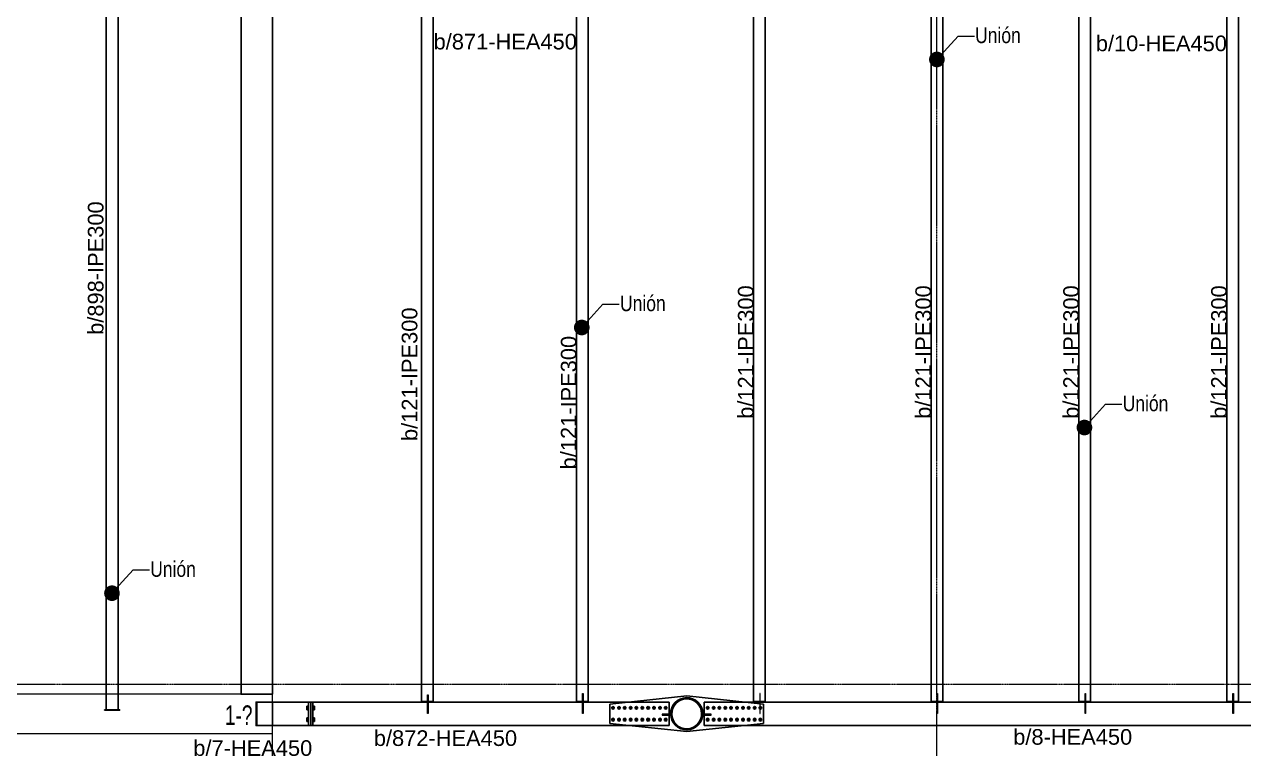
# Model space of a CAD drawing. Header units: millimetres. Extents: x -158 to 97215, y -53820 to 8373.
# Drawn here: x 72561 to 88157, y -43030 to -33761 of the extents above; entities that cross this region are included whole.
import ezdxf
from ezdxf.enums import TextEntityAlignment as Align

# ---------------------------------------------------------------- set-up
doc = ezdxf.new("R2010")
doc.units = ezdxf.units.MM
doc.header["$LTSCALE"] = 0.8
doc.linetypes.add('Grid Line', pattern=[3.33375, 1.905, -0.47625, 0.47625, -0.47625])
for name, color, linetype, lineweight in [('E_COLUMNAS-1', 1, 'Continuous', 25), ('E_EJES-1', 8, 'Grid Line', 9), ('E_TEXTO', 3, 'Continuous', 9), ('E_VIGAS-1', 254, 'Continuous', 25), ('E_VIGAS-2', 5, 'Continuous', 25), ('I-WALL-1', 2, 'Continuous', 18), ('P-PLATINA', 6, 'Continuous', 15)]:
    doc.layers.add(name, color=color, linetype=linetype, lineweight=lineweight)
doc.layers.add('VIGAS', color=8, linetype='Continuous')
doc.styles.add('CX', font='ARIALUNI.ttf', dxfattribs={"width": 0.8, "height": 300})
doc.styles.add('VERDANA', font='arial.ttf')

# ---------------------------------------------------------------- blocks, each defined once
blk = doc.blocks.new('CX')
at = {"layer": 'E_TEXTO', "color": 3, "style": 'CX', "width": 0.7}
blk.add_attdef('CX', text='', height=200, dxfattribs=at).set_placement((0, 0), align=Align.MIDDLE_CENTER)

msp = doc.modelspace()

# ---------------------------------------------------------------- linework, layer by layer
at = {"color": 1, "linetype": 'Continuous'}
for centre, radius, start, end in [((80090.2, -42509), 11.5, 18.00408, 198.00408), ((80090.2, -42509), 11.5, 198.00408, 18.00408), ((80090.2, -42509), 10, 90.00408, 270.00408), ((80090.2, -42509), 10, 270.00408, 90.00408), ((80165.2, -42509), 11.5, 18.00408, 198.00408), ((80165.2, -42509), 11.5, 198.00408, 18.00408), ((80165.2, -42509), 10, 90.00408, 270.00408), ((80165.2, -42509), 10, 270.00408, 90.00408), ((80240.2, -42509), 11.5, 18.00408, 198.00408), ((80240.2, -42509), 11.5, 198.00408, 18.00408), ((80240.2, -42509), 10, 90.00408, 270.00408), ((80240.2, -42509), 10, 270.00408, 90.00408), ((80315.2, -42509), 11.5, 18.00408, 198.00408), ((80315.2, -42509), 11.5, 198.00408, 18.00408), ((80315.2, -42509), 10, 90.00408, 270.00408), ((80315.2, -42509), 10, 270.00408, 90.00408), ((80390.2, -42509), 11.5, 18.00408, 198.00408), ((80390.2, -42509), 11.5, 198.00408, 18.00408), ((80390.2, -42509), 10, 90.00408, 270.00408), ((80390.2, -42509), 10, 270.00408, 90.00408), ((80465.2, -42509), 11.5, 18.00408, 198.00408), ((80465.2, -42509), 11.5, 198.00408, 18.00408), ((80465.2, -42509), 10, 90.00408, 270.00408), ((80465.2, -42509), 10, 270.00408, 90.00408), ((80540.2, -42509), 11.5, 18.00408, 198.00408), ((80540.2, -42509), 11.5, 198.00408, 18.00408), ((80540.2, -42509), 10, 90.00408, 270.00408), ((80540.2, -42509), 10, 270.00408, 90.00408), ((80615.2, -42509), 11.5, 18.00408, 198.00408), ((80615.2, -42509), 11.5, 198.00408, 18.00408), ((80615.2, -42509), 10, 90.00408, 270.00408), ((80615.2, -42509), 10, 270.00408, 90.00408), ((80690.2, -42509), 11.5, 18.00408, 198.00408), ((80690.2, -42509), 11.5, 198.00408, 18.00408), ((80690.2, -42509), 10, 90.00408, 270.00408), ((80690.2, -42509), 10, 270.00408, 90.00408), ((80765.2, -42509), 11.5, 18.00408, 198.00408), ((80765.2, -42509), 11.5, 198.00408, 18.00408), ((80765.2, -42509), 10, 90.00408, 270.00408), ((80765.2, -42509), 10, 270.00408, 90.00408), ((81301.2, -42509), 11.5, 18, 198), ((81301.2, -42509), 11.5, 198, 18), ((81301.2, -42509), 10, 90, 270), ((81301.2, -42509), 10, 270, 90), ((81376.2, -42509), 11.5, 18, 198), ((81376.2, -42509), 11.5, 198, 18), ((81376.2, -42509), 10, 90, 270), ((81376.2, -42509), 10, 270, 90), ((81451.2, -42509), 11.5, 18, 198), ((81451.2, -42509), 11.5, 198, 18), ((81451.2, -42509), 10, 90, 270), ((81451.2, -42509), 10, 270, 90), ((81526.2, -42509), 11.5, 18, 198), ((81526.2, -42509), 11.5, 198, 18), ((81526.2, -42509), 10, 90, 270), ((81526.2, -42509), 10, 270, 90), ((81601.2, -42509), 11.5, 18, 198), ((81601.2, -42509), 11.5, 198, 18), ((81601.2, -42509), 10, 90, 270), ((81601.2, -42509), 10, 270, 90), ((81676.2, -42509), 11.5, 18, 198), ((81676.2, -42509), 11.5, 198, 18), ((81676.2, -42509), 10, 90, 270), ((81676.2, -42509), 10, 270, 90), ((81751.2, -42509), 11.5, 18, 198), ((81751.2, -42509), 11.5, 198, 18), ((81751.2, -42509), 10, 90, 270), ((81751.2, -42509), 10, 270, 90), ((81826.2, -42509), 11.5, 18, 198), ((81826.2, -42509), 11.5, 198, 18), ((81826.2, -42509), 10, 90, 270), ((81826.2, -42509), 10, 270, 90), ((81901.2, -42509), 11.5, 18, 198), ((81901.2, -42509), 11.5, 198, 18), ((81901.2, -42509), 10, 90, 270), ((81901.2, -42509), 10, 270, 90), ((81976.2, -42509), 11.5, 18, 198), ((81976.2, -42509), 11.5, 198, 18), ((81976.2, -42509), 10, 90, 270), ((81976.2, -42509), 10, 270, 90), ((80090.2, -42659), 11.5, 18.00408, 198.00408), ((80090.2, -42659), 11.5, 198.00408, 18.00408), ((80090.2, -42659), 10, 90.00408, 270.00408), ((80090.2, -42659), 10, 270.00408, 90.00408), ((80165.2, -42659), 11.5, 18.00408, 198.00408), ((80165.2, -42659), 11.5, 198.00408, 18.00408), ((80165.2, -42659), 10, 90.00408, 270.00408), ((80165.2, -42659), 10, 270.00408, 90.00408), ((80240.2, -42659), 11.5, 18.00408, 198.00408), ((80240.2, -42659), 11.5, 198.00408, 18.00408), ((80240.2, -42659), 10, 90.00408, 270.00408), ((80240.2, -42659), 10, 270.00408, 90.00408), ((80315.2, -42659), 11.5, 18.00408, 198.00408), ((80315.2, -42659), 11.5, 198.00408, 18.00408), ((80315.2, -42659), 10, 90.00408, 270.00408), ((80315.2, -42659), 10, 270.00408, 90.00408), ((80390.2, -42659), 11.5, 18.00408, 198.00408), ((80390.2, -42659), 11.5, 198.00408, 18.00408), ((80390.2, -42659), 10, 90.00408, 270.00408), ((80390.2, -42659), 10, 270.00408, 90.00408), ((80465.2, -42659), 11.5, 18.00408, 198.00408), ((80465.2, -42659), 11.5, 198.00408, 18.00408), ((80465.2, -42659), 10, 90.00408, 270.00408), ((80465.2, -42659), 10, 270.00408, 90.00408), ((80540.2, -42659), 11.5, 18.00408, 198.00408), ((80540.2, -42659), 11.5, 198.00408, 18.00408), ((80540.2, -42659), 10, 90.00408, 270.00408), ((80540.2, -42659), 10, 270.00408, 90.00408), ((80615.2, -42659), 11.5, 18.00408, 198.00408), ((80615.2, -42659), 11.5, 198.00408, 18.00408), ((80615.2, -42659), 10, 90.00408, 270.00408), ((80615.2, -42659), 10, 270.00408, 90.00408), ((80690.2, -42659), 11.5, 18.00408, 198.00408), ((80690.2, -42659), 11.5, 198.00408, 18.00408), ((80690.2, -42659), 10, 90.00408, 270.00408), ((80690.2, -42659), 10, 270.00408, 90.00408), ((80765.2, -42659), 11.5, 18.00408, 198.00408), ((80765.2, -42659), 11.5, 198.00408, 18.00408), ((80765.2, -42659), 10, 90.00408, 270.00408), ((80765.2, -42659), 10, 270.00408, 90.00408), ((81301.2, -42659), 11.5, 18, 198), ((81301.2, -42659), 11.5, 198, 18), ((81301.2, -42659), 10, 90, 270), ((81301.2, -42659), 10, 270, 90), ((81376.2, -42659), 11.5, 18, 198), ((81376.2, -42659), 11.5, 198, 18), ((81376.2, -42659), 10, 90, 270), ((81376.2, -42659), 10, 270, 90), ((81451.2, -42659), 11.5, 18, 198), ((81451.2, -42659), 11.5, 198, 18), ((81451.2, -42659), 10, 90, 270), ((81451.2, -42659), 10, 270, 90), ((81526.2, -42659), 11.5, 18, 198), ((81526.2, -42659), 11.5, 198, 18), ((81526.2, -42659), 10, 90, 270), ((81526.2, -42659), 10, 270, 90), ((81601.2, -42659), 11.5, 18, 198), ((81601.2, -42659), 11.5, 198, 18), ((81601.2, -42659), 10, 90, 270), ((81601.2, -42659), 10, 270, 90), ((81676.2, -42659), 11.5, 18, 198), ((81676.2, -42659), 11.5, 198, 18), ((81676.2, -42659), 10, 90, 270), ((81676.2, -42659), 10, 270, 90), ((81751.2, -42659), 11.5, 18, 198), ((81751.2, -42659), 11.5, 198, 18), ((81751.2, -42659), 10, 90, 270), ((81751.2, -42659), 10, 270, 90), ((81826.2, -42659), 11.5, 18, 198), ((81826.2, -42659), 11.5, 198, 18), ((81826.2, -42659), 10, 90, 270), ((81826.2, -42659), 10, 270, 90), ((81901.2, -42659), 11.5, 18, 198), ((81901.2, -42659), 11.5, 198, 18), ((81901.2, -42659), 10, 90, 270), ((81901.2, -42659), 10, 270, 90), ((81976.2, -42659), 11.5, 18, 198), ((81976.2, -42659), 11.5, 198, 18), ((81976.2, -42659), 10, 90, 270), ((81976.2, -42659), 10, 270, 90)]:
    msp.add_arc(centre, radius, start, end, dxfattribs=at)
at = {"layer": 'E_COLUMNAS-1'}
for centre, radius, start, end in [((81033.2, -42582.7), 206, 80, 260), ((81033.2, -42582.7), 206, 80, 260), ((81033.2, -42584.3), 203, 10, 190), ((81033.2, -42584.3), 191, 350, 170), ((81033.2, -42582.7), 206, 260, 80), ((81033.2, -42582.7), 206, 260, 80), ((81033.2, -42584.3), 203, 190, 10), ((81033.2, -42584.3), 191, 170, 350)]:
    msp.add_arc(centre, radius, start, end, dxfattribs=at)
at = {"layer": 'E_EJES-1'}
for p, q in [((75733.3, -52920), (75733.3, -22429.9)), ((84233.3, -52920), (84233.3, -22429.9)), ((2836.9, -42204.7), (96315.4, -42204.7))]:
    msp.add_line(p, q, dxfattribs=at)
at = {"layer": 'E_TEXTO', "color": 4}
for p, q in [((84233.3, -34210.4), (84503.8, -33912.4)), ((84503.8, -33912.4), (84713.6, -33912.4)), ((79690.9, -37640.4), (79961.5, -37342.4)), ((79961.5, -37342.4), (80171.2, -37342.4)), ((86120.9, -38920.4), (86391.5, -38622.4)), ((86391.5, -38622.4), (86601.2, -38622.4)), ((73680.9, -41040.4), (73951.5, -40742.4)), ((73951.5, -40742.4), (74161.2, -40742.4))]:
    msp.add_line(p, q, dxfattribs=at)
at = {"layer": 'E_TEXTO', "color": 4, "const_width": 100}
for points in [[(84183.3, -34210.4, 1), (84283.3, -34210.4, 1)], [(79640.9, -37640.4, 1), (79740.9, -37640.4, 1)], [(86070.9, -38920.4, 1), (86170.9, -38920.4, 1)], [(73630.9, -41040.4, 1), (73730.9, -41040.4, 1)]]:
    msp.add_lwpolyline(points, format="xyb", close=True, dxfattribs=at)
at = {"layer": 'E_VIGAS-1', "color": 30, "true_color": 0xf26722}
msp.add_lwpolyline([(75733.3, -33574.5), (75733.4, -42334.5), (75333.5, -42334.5), (75333.5, -33574.5), (75733.5, -33574.5)], dxfattribs=at)
at = {"layer": 'E_VIGAS-2', "color": 30, "true_color": 0xf26722}
msp.add_lwpolyline([(75733.5, -33574.5), (75733.5, -42334.5), (75333.5, -42334.5), (75333.5, -33574.5)], close=True, dxfattribs=at)
at = {"layer": 'I-WALL-1', "color": 40, "true_color": 0xf8d731}
msp.add_lwpolyline([(75733.5, -33074.5), (67233.5, -33074.5), (67233.5, -33574.5), (71633.5, -33574.5), (71633.5, -42334.5), (67233.5, -42334.5), (67233.5, -42834.5), (75733.5, -42834.5), (75733.5, -42334.5), (72033.5, -42334.5), (72033.5, -33574.5), (75733.5, -33574.5)], close=True, dxfattribs=at)
at = {"layer": 'P-PLATINA'}
for p, q in [((77719.3, -42414.6), (77725.3, -42414.6)), ((77719.3, -42553.8), (77725.3, -42553.8)), ((79702.1, -42553.8), (79708.1, -42553.8)), ((81967.1, -42553.8), (81973.1, -42553.8)), ((86128.5, -42553.8), (86134.5, -42553.8)), ((88020.2, -42553.8), (88026.2, -42553.8))]:
    msp.add_line(p, q, dxfattribs=at)
for points in [[(77719.3, -42434.6), (77719.3, -42424.6), (77719.3, -42339.6), (77725.3, -42339.6), (77725.3, -42424.6), (77725.3, -42434.6)], [(81973.1, -42578.8), (81973.1, -42434.5), (81973.1, -42424.5), (81973.1, -42324.5), (81967.1, -42324.5), (81967.1, -42424.5), (81967.1, -42434.5), (81967.1, -42578.8)], [(77725.3, -42434.6), (77725.3, -42578.8), (77719.3, -42578.8), (77719.3, -42434.6)]]:
    msp.add_lwpolyline(points, dxfattribs=at)
for points in [[(79702.1, -42324.5), (79708.1, -42324.5), (79708.1, -42424.5), (79708.1, -42434.5), (79708.1, -42578.8), (79702.1, -42578.8), (79702.1, -42434.5), (79702.1, -42424.5)], [(84236.8, -42324.5), (84242.8, -42324.5), (84242.8, -42424.5), (84242.8, -42434.5), (84242.8, -42578.8), (84236.8, -42578.8), (84236.8, -42434.5), (84236.8, -42424.5)], [(86128.5, -42324.5), (86134.5, -42324.5), (86134.5, -42424.5), (86134.5, -42434.5), (86134.5, -42578.8), (86128.5, -42578.8), (86128.5, -42434.5), (86128.5, -42424.5)], [(88020.2, -42324.5), (88026.2, -42324.5), (88026.2, -42424.5), (88026.2, -42434.5), (88026.2, -42578.8), (88020.2, -42578.8), (88020.2, -42434.5), (88020.2, -42424.5)], [(80830.2, -42600.3), (80830.2, -42590.3), (80827.9, -42590.3), (80720.2, -42590.3), (80720.2, -42600.3), (80828.8, -42600.3)], [(81236.2, -42590.3), (81236.2, -42600.3), (81237.7, -42600.3), (81346.2, -42600.3), (81346.2, -42590.3), (81238.6, -42590.3)]]:
    msp.add_lwpolyline(points, close=True, dxfattribs=at)
at = {"layer": 'VIGAS'}
for p, q in [((77640.8, -42424.6), (77640.8, -33484.6)), ((77790.8, -42424.6), (77790.8, -33484.6)), ((79623.5, -33484.6), (79623.5, -42424.5)), ((79773.5, -33484.6), (79773.5, -42424.5)), ((81888.5, -42424.5), (81888.5, -33484.6)), ((82038.5, -42424.5), (82038.5, -33484.6)), ((84158.3, -42424.5), (84158.3, -33484.6)), ((84308.3, -42424.5), (84308.3, -33484.6)), ((86050, -42424.5), (86050, -33484.6)), ((86200, -42424.5), (86200, -33484.6)), ((87941.7, -42424.5), (87941.7, -33484.6)), ((88091.7, -42424.5), (88091.7, -33484.6)), ((73608.5, -33574.6), (73608.5, -42334.6)), ((73758.5, -33574.6), (73758.5, -42334.6)), ((73608.5, -42334.6), (73608.5, -42531)), ((73758.5, -42334.6), (73758.5, -42531)), ((80050.2, -42459), (81033, -42354.7)), ((80050.2, -42459), (81033, -42354.7)), ((81033, -42354.7), (82016.2, -42458.6)), ((81033, -42354.7), (82016.2, -42458.6)), ((73583.5, -42531), (73783.5, -42531)), ((73583.5, -42531), (73583.5, -42537)), ((73583.5, -42537), (73783.5, -42537)), ((73608.5, -42531), (73758.5, -42531)), ((73783.5, -42531), (73783.5, -42537)), ((76214.4, -42434.6), (75533.3, -42434.6)), ((75733.3, -42734.6), (75733.3, -42434.6)), ((76175.6, -42532.1), (76175.6, -42487.1)), ((76175.6, -42487.1), (76195.4, -42487.1)), ((76195.4, -42509.6), (76175.6, -42509.6)), ((76195.4, -42532.1), (76175.6, -42532.1)), ((76223.9, -42434.6), (76195.4, -42434.6)), ((76195.4, -42434.6), (76195.4, -42734.6)), ((76195.4, -42441.9), (76195.4, -42727.2)), ((76214.4, -42434.6), (76233.4, -42434.6)), ((76252.4, -42433.3), (76223.9, -42433.3)), ((76223.9, -42433.3), (76223.9, -42733.3)), ((76223.9, -42734.6), (76223.9, -42434.6)), ((76233.4, -42434.6), (76252.4, -42434.6)), ((76252.4, -42733.3), (76252.4, -42433.3)), ((80280.5, -42434.5), (76252.4, -42434.6)), ((76252.4, -42441.1), (76252.4, -42726.1)), ((76252.4, -42487.1), (76272.2, -42487.1)), ((76272.2, -42509.6), (76252.4, -42509.6)), ((76252.4, -42532.1), (76272.2, -42532.1)), ((76272.2, -42532.1), (76272.2, -42487.1)), ((77640.8, -42424.6), (77790.8, -42424.6)), ((77719.3, -42434.6), (77725.3, -42434.6)), ((79773.5, -42424.5), (79623.5, -42424.5)), ((80050.2, -42709), (80050.2, -42459)), ((80050.2, -42709), (80050.2, -42459)), ((80075.2, -42500.3), (80090.2, -42491.7)), ((80075.2, -42517.7), (80075.2, -42500.3)), ((80090.2, -42526.3), (80075.2, -42517.7)), ((80090.2, -42491.7), (80105.2, -42500.3)), ((80105.2, -42517.7), (80090.2, -42526.3)), ((80105.2, -42500.3), (80105.2, -42517.7)), ((80150.2, -42500.3), (80165.2, -42491.7)), ((80150.2, -42517.7), (80150.2, -42500.3)), ((80165.2, -42526.3), (80150.2, -42517.7)), ((80165.2, -42491.7), (80180.2, -42500.3)), ((80180.2, -42517.7), (80165.2, -42526.3)), ((80180.2, -42500.3), (80180.2, -42517.7)), ((80225.2, -42500.3), (80240.2, -42491.7)), ((80225.2, -42517.6), (80225.2, -42500.3)), ((80240.2, -42526.3), (80225.2, -42517.6)), ((80240.2, -42491.7), (80255.2, -42500.3)), ((80255.2, -42517.6), (80240.2, -42526.3)), ((80255.2, -42500.3), (80255.2, -42517.6)), ((80810.2, -42434.5), (80280.5, -42434.5)), ((80300.2, -42500.3), (80315.2, -42491.7)), ((80300.2, -42517.6), (80300.2, -42500.3)), ((80315.2, -42526.3), (80300.2, -42517.6)), ((80315.2, -42491.7), (80330.2, -42500.3)), ((80330.2, -42517.6), (80315.2, -42526.3)), ((80330.2, -42500.3), (80330.2, -42517.6)), ((80375.2, -42500.3), (80390.2, -42491.7)), ((80375.2, -42517.6), (80375.2, -42500.3)), ((80390.2, -42526.3), (80375.2, -42517.6)), ((80390.2, -42491.7), (80405.2, -42500.3)), ((80405.2, -42517.6), (80390.2, -42526.3)), ((80405.2, -42500.3), (80405.2, -42517.6)), ((80450.2, -42500.3), (80465.2, -42491.7)), ((80450.2, -42517.6), (80450.2, -42500.3)), ((80465.2, -42526.3), (80450.2, -42517.6)), ((80465.2, -42491.7), (80480.2, -42500.3)), ((80480.2, -42517.6), (80465.2, -42526.3)), ((80480.2, -42500.3), (80480.2, -42517.6)), ((80525.2, -42500.3), (80540.2, -42491.6)), ((80525.2, -42517.6), (80525.2, -42500.3)), ((80540.2, -42526.3), (80525.2, -42517.6)), ((80540.2, -42491.6), (80555.2, -42500.3)), ((80555.2, -42517.6), (80540.2, -42526.3)), ((80555.2, -42500.3), (80555.2, -42517.6)), ((80600.2, -42500.3), (80615.2, -42491.6)), ((80600.2, -42517.6), (80600.2, -42500.3)), ((80615.2, -42526.3), (80600.2, -42517.6)), ((80615.2, -42491.6), (80630.2, -42500.3)), ((80630.2, -42517.6), (80615.2, -42526.3)), ((80630.2, -42500.3), (80630.2, -42517.6)), ((80675.2, -42500.3), (80690.2, -42491.6)), ((80675.2, -42517.6), (80675.2, -42500.3)), ((80690.2, -42526.3), (80675.2, -42517.6)), ((80690.2, -42491.6), (80705.2, -42500.3)), ((80705.2, -42517.6), (80690.2, -42526.3)), ((80705.2, -42500.3), (80705.2, -42517.6)), ((80750.2, -42500.3), (80765.2, -42491.6)), ((80750.2, -42517.6), (80750.2, -42500.3)), ((80765.2, -42526.3), (80750.2, -42517.6)), ((80765.2, -42491.6), (80780.2, -42500.3)), ((80780.2, -42517.6), (80765.2, -42526.3)), ((80780.2, -42500.3), (80780.2, -42517.6)), ((80810.2, -42734.5), (80810.2, -42434.5)), ((81788.2, -42434.5), (81256.1, -42434.5)), ((81256.1, -42734.5), (81256.1, -42434.5)), ((81286.2, -42500.3), (81301.2, -42491.6)), ((81286.2, -42517.6), (81286.2, -42500.3)), ((81301.2, -42526.3), (81286.2, -42517.6)), ((81301.2, -42491.6), (81316.2, -42500.3)), ((81316.2, -42517.6), (81301.2, -42526.3)), ((81316.2, -42500.3), (81316.2, -42517.6)), ((81361.2, -42500.3), (81376.2, -42491.6)), ((81361.2, -42517.6), (81361.2, -42500.3)), ((81376.2, -42526.3), (81361.2, -42517.6)), ((81376.2, -42491.6), (81391.2, -42500.3)), ((81391.2, -42517.6), (81376.2, -42526.3)), ((81391.2, -42500.3), (81391.2, -42517.6)), ((81436.2, -42500.3), (81451.2, -42491.6)), ((81436.2, -42517.6), (81436.2, -42500.3)), ((81451.2, -42526.3), (81436.2, -42517.6)), ((81451.2, -42491.6), (81466.2, -42500.3)), ((81466.2, -42517.6), (81451.2, -42526.3)), ((81466.2, -42500.3), (81466.2, -42517.6)), ((81511.2, -42500.3), (81526.2, -42491.6)), ((81511.2, -42517.6), (81511.2, -42500.3)), ((81526.2, -42526.3), (81511.2, -42517.6)), ((81526.2, -42491.6), (81541.2, -42500.3)), ((81541.2, -42517.6), (81526.2, -42526.3)), ((81541.2, -42500.3), (81541.2, -42517.6)), ((81586.2, -42500.3), (81601.2, -42491.6)), ((81586.2, -42517.6), (81586.2, -42500.3)), ((81601.2, -42526.3), (81586.2, -42517.6)), ((81601.2, -42491.6), (81616.2, -42500.3)), ((81616.2, -42517.6), (81601.2, -42526.3)), ((81616.2, -42500.3), (81616.2, -42517.6)), ((81661.2, -42500.3), (81676.2, -42491.6)), ((81661.2, -42517.6), (81661.2, -42500.3)), ((81676.2, -42526.3), (81661.2, -42517.6)), ((81676.2, -42491.6), (81691.2, -42500.3)), ((81691.2, -42517.6), (81676.2, -42526.3)), ((81691.2, -42500.3), (81691.2, -42517.6)), ((81736.2, -42500.3), (81751.2, -42491.6)), ((81736.2, -42517.6), (81736.2, -42500.3)), ((81751.2, -42526.3), (81736.2, -42517.6)), ((81751.2, -42491.6), (81766.2, -42500.3)), ((81766.2, -42517.6), (81751.2, -42526.3)), ((81766.2, -42500.3), (81766.2, -42517.6)), ((89980.6, -42434.5), (81788.2, -42434.5)), ((81811.2, -42500.3), (81826.2, -42491.6)), ((81811.2, -42517.6), (81811.2, -42500.3)), ((81826.2, -42526.3), (81811.2, -42517.6)), ((81826.2, -42491.6), (81841.2, -42500.3)), ((81841.2, -42517.6), (81826.2, -42526.3)), ((81841.2, -42500.3), (81841.2, -42517.6)), ((81886.2, -42500.3), (81901.2, -42491.6)), ((81886.2, -42517.6), (81886.2, -42500.3)), ((81901.2, -42526.3), (81886.2, -42517.6)), ((81888.5, -42424.5), (82038.5, -42424.5)), ((81901.2, -42491.6), (81916.2, -42500.3)), ((81916.2, -42517.6), (81901.2, -42526.3)), ((81916.2, -42500.3), (81916.2, -42517.6)), ((81961.2, -42500.3), (81976.2, -42491.6)), ((81961.2, -42517.6), (81961.2, -42500.3)), ((81976.2, -42526.3), (81961.2, -42517.6)), ((81976.2, -42491.6), (81991.2, -42500.3)), ((81991.2, -42517.6), (81976.2, -42526.3)), ((81991.2, -42500.3), (81991.2, -42517.6)), ((82016.2, -42458.6), (82016.2, -42708.6)), ((82016.2, -42458.6), (82016.2, -42708.6)), ((84158.3, -42424.5), (84308.3, -42424.5)), ((84236.8, -42553.8), (84242.8, -42553.8)), ((86050, -42424.5), (86200, -42424.5)), ((87941.7, -42424.5), (88091.7, -42424.5)), ((76175.6, -42682.1), (76175.6, -42637.1)), ((76175.6, -42637.1), (76195.4, -42637.1)), ((76195.4, -42659.6), (76175.6, -42659.6)), ((76175.6, -42682.1), (76195.4, -42682.1)), ((76223.9, -42733.3), (76252.4, -42733.3)), ((76252.4, -42637.1), (76272.2, -42637.1)), ((76272.2, -42659.6), (76252.4, -42659.6)), ((76252.4, -42682.1), (76272.2, -42682.1)), ((76272.2, -42682.1), (76272.2, -42637.1)), ((81033.2, -42810.7), (80050.2, -42709)), ((81033.2, -42810.7), (80050.2, -42709)), ((80075.2, -42650.3), (80090.2, -42641.7)), ((80075.2, -42667.7), (80075.2, -42650.3)), ((80090.2, -42676.3), (80075.2, -42667.7)), ((80090.2, -42641.7), (80105.2, -42650.3)), ((80105.2, -42667.7), (80090.2, -42676.3)), ((80105.2, -42650.3), (80105.2, -42667.7)), ((80150.2, -42650.3), (80165.2, -42641.7)), ((80150.2, -42667.7), (80150.2, -42650.3)), ((80165.2, -42676.3), (80150.2, -42667.7)), ((80165.2, -42641.7), (80180.2, -42650.3)), ((80180.2, -42667.7), (80165.2, -42676.3)), ((80180.2, -42650.3), (80180.2, -42667.7)), ((80225.2, -42650.3), (80240.2, -42641.7)), ((80225.2, -42667.6), (80225.2, -42650.3)), ((80240.2, -42676.3), (80225.2, -42667.6)), ((80240.2, -42641.7), (80255.2, -42650.3)), ((80255.2, -42667.6), (80240.2, -42676.3)), ((80255.2, -42650.3), (80255.2, -42667.6)), ((80300.2, -42650.3), (80315.2, -42641.7)), ((80300.2, -42667.6), (80300.2, -42650.3)), ((80315.2, -42676.3), (80300.2, -42667.6)), ((80315.2, -42641.7), (80330.2, -42650.3)), ((80330.2, -42667.6), (80315.2, -42676.3)), ((80330.2, -42650.3), (80330.2, -42667.6)), ((80375.2, -42650.3), (80390.2, -42641.7)), ((80375.2, -42667.6), (80375.2, -42650.3)), ((80390.2, -42676.3), (80375.2, -42667.6)), ((80390.2, -42641.7), (80405.2, -42650.3)), ((80405.2, -42667.6), (80390.2, -42676.3)), ((80405.2, -42650.3), (80405.2, -42667.6)), ((80450.2, -42650.3), (80465.2, -42641.7)), ((80450.2, -42667.6), (80450.2, -42650.3)), ((80465.2, -42676.3), (80450.2, -42667.6)), ((80465.2, -42641.7), (80480.2, -42650.3)), ((80480.2, -42667.6), (80465.2, -42676.3)), ((80480.2, -42650.3), (80480.2, -42667.6)), ((80525.2, -42650.3), (80540.2, -42641.6)), ((80525.2, -42667.6), (80525.2, -42650.3)), ((80540.2, -42676.3), (80525.2, -42667.6)), ((80540.2, -42641.6), (80555.2, -42650.3)), ((80555.2, -42667.6), (80540.2, -42676.3)), ((80555.2, -42650.3), (80555.2, -42667.6)), ((80600.2, -42650.3), (80615.2, -42641.6)), ((80600.2, -42667.6), (80600.2, -42650.3)), ((80615.2, -42676.3), (80600.2, -42667.6)), ((80615.2, -42641.6), (80630.2, -42650.3)), ((80630.2, -42667.6), (80615.2, -42676.3)), ((80630.2, -42650.3), (80630.2, -42667.6)), ((80675.2, -42650.3), (80690.2, -42641.6)), ((80675.2, -42667.6), (80675.2, -42650.3)), ((80690.2, -42676.3), (80675.2, -42667.6)), ((80690.2, -42641.6), (80705.2, -42650.3)), ((80705.2, -42667.6), (80690.2, -42676.3)), ((80705.2, -42650.3), (80705.2, -42667.6)), ((80750.2, -42650.3), (80765.2, -42641.6)), ((80750.2, -42667.6), (80750.2, -42650.3)), ((80765.2, -42676.3), (80750.2, -42667.6)), ((80765.2, -42641.6), (80780.2, -42650.3)), ((80780.2, -42667.6), (80765.2, -42676.3)), ((80780.2, -42650.3), (80780.2, -42667.6)), ((82016.2, -42708.6), (81033.2, -42810.7)), ((82016.2, -42708.6), (81033.2, -42810.7)), ((81286.2, -42650.3), (81301.2, -42641.6)), ((81286.2, -42667.6), (81286.2, -42650.3)), ((81301.2, -42676.3), (81286.2, -42667.6)), ((81301.2, -42641.6), (81316.2, -42650.3)), ((81316.2, -42667.6), (81301.2, -42676.3)), ((81316.2, -42650.3), (81316.2, -42667.6)), ((81361.2, -42650.3), (81376.2, -42641.6)), ((81361.2, -42667.6), (81361.2, -42650.3)), ((81376.2, -42676.3), (81361.2, -42667.6)), ((81376.2, -42641.6), (81391.2, -42650.3)), ((81391.2, -42667.6), (81376.2, -42676.3)), ((81391.2, -42650.3), (81391.2, -42667.6)), ((81436.2, -42650.3), (81451.2, -42641.6)), ((81436.2, -42667.6), (81436.2, -42650.3)), ((81451.2, -42676.3), (81436.2, -42667.6)), ((81451.2, -42641.6), (81466.2, -42650.3)), ((81466.2, -42667.6), (81451.2, -42676.3)), ((81466.2, -42650.3), (81466.2, -42667.6)), ((81511.2, -42650.3), (81526.2, -42641.6)), ((81511.2, -42667.6), (81511.2, -42650.3)), ((81526.2, -42676.3), (81511.2, -42667.6)), ((81526.2, -42641.6), (81541.2, -42650.3)), ((81541.2, -42667.6), (81526.2, -42676.3)), ((81541.2, -42650.3), (81541.2, -42667.6)), ((81586.2, -42650.3), (81601.2, -42641.6)), ((81586.2, -42667.6), (81586.2, -42650.3)), ((81601.2, -42676.3), (81586.2, -42667.6)), ((81601.2, -42641.6), (81616.2, -42650.3)), ((81616.2, -42667.6), (81601.2, -42676.3)), ((81616.2, -42650.3), (81616.2, -42667.6)), ((81661.2, -42650.3), (81676.2, -42641.6)), ((81661.2, -42667.6), (81661.2, -42650.3)), ((81676.2, -42676.3), (81661.2, -42667.6)), ((81676.2, -42641.6), (81691.2, -42650.3)), ((81691.2, -42667.6), (81676.2, -42676.3)), ((81691.2, -42650.3), (81691.2, -42667.6)), ((81736.2, -42650.3), (81751.2, -42641.6)), ((81736.2, -42667.6), (81736.2, -42650.3)), ((81751.2, -42676.3), (81736.2, -42667.6)), ((81751.2, -42641.6), (81766.2, -42650.3)), ((81766.2, -42667.6), (81751.2, -42676.3)), ((81766.2, -42650.3), (81766.2, -42667.6)), ((81811.2, -42650.3), (81826.2, -42641.6)), ((81811.2, -42667.6), (81811.2, -42650.3)), ((81826.2, -42676.3), (81811.2, -42667.6)), ((81826.2, -42641.6), (81841.2, -42650.3)), ((81841.2, -42667.6), (81826.2, -42676.3)), ((81841.2, -42650.3), (81841.2, -42667.6)), ((81886.2, -42650.3), (81901.2, -42641.6)), ((81886.2, -42667.6), (81886.2, -42650.3)), ((81901.2, -42676.3), (81886.2, -42667.6)), ((81901.2, -42641.6), (81916.2, -42650.3)), ((81916.2, -42667.6), (81901.2, -42676.3)), ((81916.2, -42650.3), (81916.2, -42667.6)), ((81961.2, -42650.3), (81976.2, -42641.6)), ((81961.2, -42667.6), (81961.2, -42650.3)), ((81976.2, -42676.3), (81961.2, -42667.6)), ((81967.1, -42578.8), (81973.1, -42578.8)), ((81976.2, -42641.6), (81991.2, -42650.3)), ((81991.2, -42667.6), (81976.2, -42676.3)), ((81991.2, -42650.3), (81991.2, -42667.6)), ((76214.4, -42734.6), (75533.3, -42734.6)), ((76195.4, -42734.6), (76223.9, -42734.6)), ((76233.4, -42734.6), (76214.4, -42734.6)), ((76252.4, -42734.6), (76233.4, -42734.6)), ((80297.3, -42734.5), (76252.4, -42734.6)), ((80810.2, -42734.5), (80297.3, -42734.5)), ((81766.8, -42734.5), (81256.1, -42734.5)), ((89997.3, -42734.5), (81766.8, -42734.5))]:
    msp.add_line(p, q, dxfattribs=at)
msp.add_lwpolyline([(75525.6, -42734.6), (75525.6, -42434.6), (75533.3, -42434.6), (75533.3, -42566.4), (75533.3, -42734.6), (75525.6, -42734.6), (75525.6, -42602.8)], dxfattribs=at)

# ---------------------------------------------------------------- block references
at = {"layer": 'E_TEXTO'}
ref = msp.add_blockref('CX', (75301.8, -42604.5), dxfattribs=dict(at, xscale=1.25, yscale=1.25, zscale=1.25, rotation=180))
ref.add_attrib('CX', '1-?', dxfattribs={"color": 3, "height": 250, "style": 'CX', "width": 0.7}).set_placement((75301.8, -42601.4), align=Align.MIDDLE_CENTER)

# ---------------------------------------------------------------- texts
at = {"layer": 'E_TEXTO', "color": 4, "style": 'CX', "width": 0.8}
for p in [(84722.6, -34001.2), (80180.2, -37431.2), (86610.2, -38711.2), (74170.2, -40831.2)]:
    msp.add_text('Unión', height=200, dxfattribs=at).set_placement(p)
at = {"layer": 'E_TEXTO', "style": 'VERDANA'}
for s, p in [('b/871-HEA450', (78711.7, -34082)), ('b/10-HEA450', (87105.2, -34104.6)), ('b/872-HEA450', (77947.1, -42995.4)), ('b/8-HEA450', (85970.8, -42979.4)), ('b/7-HEA450', (75482.3, -43122.4))]:
    msp.add_text(s, height=200, dxfattribs=at).set_placement(p, align=Align.CENTER)
for s, p in [('b/898-IPE300', (73572.7, -36880.1)), ('b/121-IPE300', (81888.5, -37954.6)), ('b/121-IPE300', (84158.3, -37954.6)), ('b/121-IPE300', (86050, -37954.6)), ('b/121-IPE300', (87941.7, -37954.6)), ('b/121-IPE300', (77587.5, -38238.4)), ('b/121-IPE300', (79623.5, -38601.9))]:
    msp.add_text(s, height=200, rotation=90, dxfattribs=at).set_placement(p, align=Align.CENTER)

doc.saveas('drawing.dxf')
